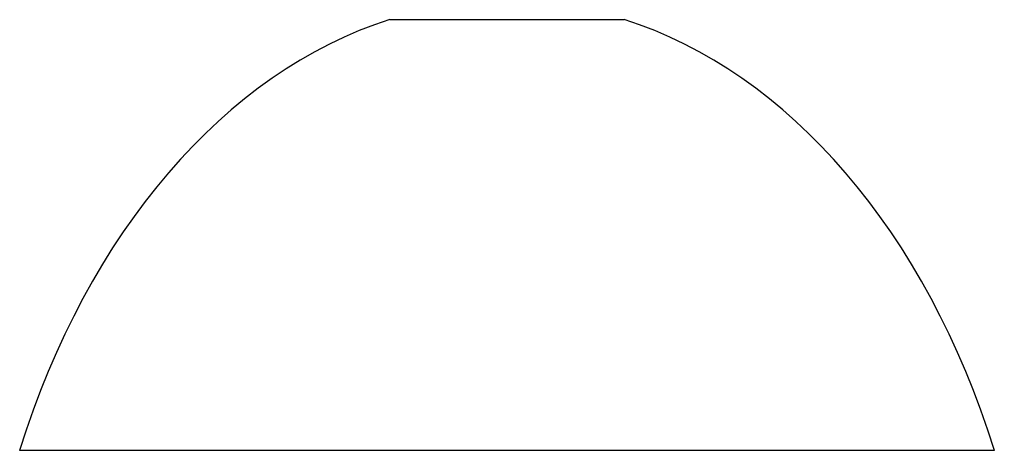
# Model space of a CAD drawing. Header units: millimetres. Extents: x -19.2 to 19.2, y 6 to 23.
import ezdxf

# ---------------------------------------------------------------- set-up
doc = ezdxf.new("R2010")
doc.units = ezdxf.units.MM
doc.layers.get('0').update_dxf_attribs({"linetype": 'CONTINUOUS'})

msp = doc.modelspace()

# ---------------------------------------------------------------- linework, layer by layer
for p, q in [((-4.621, 22.971), (4.621, 22.971)), ((19.209, 6), (-19.209, 6))]:
    msp.add_line(p, q)
for start_param, end_param in [(0.221861, 1.154844), (5.128341, 6.061324)]:
    msp.add_ellipse((0, -6), major_axis=(0, 29.698), ratio=0.707107, start_param=start_param, end_param=end_param)

doc.saveas('drawing.dxf')
